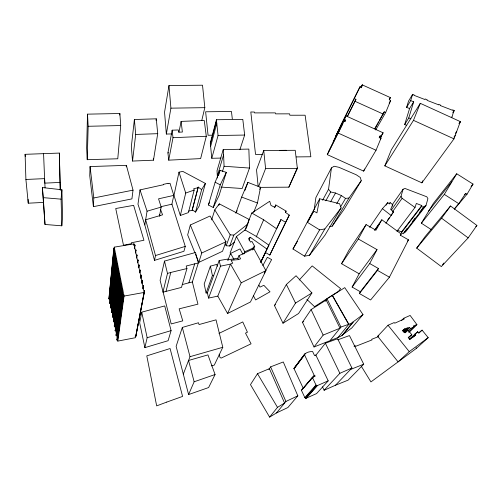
<?xml version="1.0" encoding="UTF-8"?>
<svg xmlns="http://www.w3.org/2000/svg" width="502" height="502" viewBox="0 0 502 502"><rect width="100%" height="100%" fill="white"/><g stroke="black" fill="none" stroke-linecap="round" stroke-linejoin="round"><path stroke-width="0.75" d="M87.511 114.149L86.639 148.134L87.241 159.692L117.769 158.776L120.712 125.55L119.865 113.515L87.511 114.149L88.164 126.278L87.241 159.692M90.059 166.564L89.751 175.719L93.416 206.667L131.919 198.886L133.03 190.145L126.391 165.353L90.059 166.564L93.799 197.97L93.416 206.667M61.815 225.812L61.1 199.156L61.897 189.769L42.381 187.56L44.998 224.469L61.815 225.812L62.562 216.845L61.897 189.769M119.74 115.052L119.865 113.515M109.003 298.972L113.923 249.011L114.588 248.904L109.587 298.866L109.003 298.972L108.915 298.521L113.822 248.509L114.481 248.402L114.23 247.16L133.965 243.878L134.222 245.108L134.875 244.995L134.988 245.497L134.53 248.578M114.23 247.16L109.279 297.303L109.492 298.414L108.915 298.521M109.492 298.414L114.481 248.402M188.677 211.097L192.191 210.325L198.221 187.095L201.653 189.605L195.523 212.108L192.26 209.704L198.221 187.095M192.191 210.325L192.26 209.704M109.875 303.465L114.927 254.018L115.592 253.905L110.459 303.359L109.875 303.465L114.826 253.51L115.491 253.397L114.588 248.904M109.794 303.007L110.371 302.901L115.491 253.397M110.754 307.977L115.943 259.051L116.602 258.932L111.337 307.87L110.754 307.977L115.836 258.536L116.502 258.423L115.592 253.905M126.228 166.871L126.391 165.353M110.666 307.519L111.249 307.412L116.502 258.423M111.632 312.514L116.953 264.108L117.619 263.996L112.222 312.407L111.632 312.514L116.847 263.594L117.512 263.481L116.602 258.932M111.544 312.049L112.128 311.943L117.512 263.481M134.392 119.507L131.329 146.691L132.528 161.06L153.468 160.194L157.716 133.67L156.266 118.817L134.392 119.507L135.684 134.448L132.528 161.06M112.523 317.063L117.976 269.185L118.635 269.066L113.101 316.95L112.523 317.063L117.876 268.67L118.535 268.551L117.619 263.996M112.435 316.599L113.019 316.492L118.535 268.551M113.408 321.625L118.993 274.28L119.664 274.161L113.992 321.518L113.408 321.625L118.892 273.759L119.558 273.646L118.635 269.066M113.32 321.161L113.904 321.054L119.558 273.646M114.293 326.212L120.022 279.407L120.693 279.288L114.883 326.105L114.293 326.212L119.909 278.886L120.587 278.773L119.664 274.161M114.199 325.748L114.795 325.641L120.493 279.539M115.19 330.812L121.051 284.546L121.729 284.421L115.78 330.699L115.19 330.812L120.944 284.019L121.622 283.9L120.693 279.288M115.096 330.341L115.686 330.228L121.622 283.9M116.094 335.436L122.099 289.717L122.77 289.598L116.684 335.323L116.094 335.436L121.992 289.19L122.657 289.077L121.729 284.421M116 334.966L116.583 334.859L122.657 289.077M116.991 340.074L123.141 294.906L123.806 294.781L117.581 339.954L116.991 340.074L123.034 294.379L123.705 294.26L122.77 289.598M322.617 200.21L328.54 189.279L331.445 167.888L334.137 166.256L338.913 167.298L356.251 174.778L360.348 177.539L361.233 180.707L343.883 209.61L332.186 226.189L329.594 226.49M116.903 339.597L117.493 339.49L123.705 294.26M140.29 276.803L140.56 275.259L141.219 275.14L141.332 275.654L140.667 275.774L141.633 280.361L142.292 280.241L142.399 280.762L141.74 280.875L142.712 285.494L143.371 285.374L143.478 285.895L142.813 286.014L143.792 290.639L144.45 290.52L144.563 291.041L143.898 291.16L144.168 292.44L135.465 337.695L117.807 341.109L124.069 296.073L123.806 294.781M171.885 204.283L173.805 195.397L170.015 183.286L168.12 183.701L168.007 183.33L163.47 184.334L163.577 184.705L139.995 189.9L137.975 204.195L144.802 224.959L154.522 260.362L183.939 251.276L185.263 246.394L171.91 204.182L161.042 206.655M314.164 209.742L315.896 197.562L331.445 167.888M133.739 245.428L133.965 243.878M134.417 248.082L134.875 244.995M135.458 253.021L135.923 249.965L135.27 250.078L134.329 245.603L134.988 245.497M135.672 252.795L135.923 249.965M156.034 120.367L156.266 118.817M136.488 258.034L136.971 254.96L136.318 255.072L135.377 250.58L136.029 250.473M136.713 257.771L136.971 254.96M137.655 262.282L138.031 259.967L137.366 260.086L136.425 255.574L137.071 255.468M137.761 262.791L138.031 259.967M144.802 224.959L147.061 211.198L139.995 189.9M138.282 267.158L138.533 265.633L139.192 265.52L139.085 265.006L138.426 265.119L137.479 260.588L138.132 260.475M138.709 267.302L139.085 265.006M201.766 120.524L204.822 107.666L202.519 85.215L168.979 85.528L164.549 112.184L166.344 134.047L171.74 133.934M138.809 267.811L139.192 265.52M304.482 354.732C305.68 352.297 310.054 351.475 312.602 351.507L314.522 355.541L315.814 354.989L328.201 380.836L316.555 393.599L306.276 398.155L304.865 397.647L301.42 390.267L312.351 377.328L315.319 376.029L314.214 375.383L304.482 354.732L294.003 368.587L303.377 388.592M139.757 272.366L140.146 270.063L139.493 270.176L138.533 265.633M139.863 272.881L140.146 270.063M294.003 368.587L305.084 353.703M140.811 277.455L141.219 275.14M140.786 278.735L141.332 275.654M166.344 134.047L170.912 108.162L168.979 85.528M141.878 282.532L142.292 280.241M141.846 283.812L142.399 280.762M167.925 152.884L172.148 130.187L178.379 129.968L178.649 132.195L182.383 132.039L181.115 121.396L204.251 120.486L206.297 136.268L200.631 158.607L168.722 160.157L167.925 152.884L168.685 152.853M142.8 288.443L143.371 285.374M142.907 288.957L143.478 285.895M168.722 160.157L173.002 137.705L172.148 130.187M135.226 336.553L135.816 336.44L144.45 290.52M135.816 336.44L144.563 291.041M159.41 216.299L161.198 207.081L158.55 198.83L173.805 195.397M141.746 312.169L139.663 322.78L144.877 347.635L168.101 340.701L171.088 330.63L164.719 305.919L141.746 312.169L147.149 337.708L144.877 347.635M319.692 198.792L316.919 212.879L313.744 211.072L307.28 222.242L319.605 229.847L324.85 228.95L341.103 207.91L339.572 203.693L319.692 198.792L292.992 249.005L304.545 256.177L309.489 255.292L324.97 235.174L341.103 207.91M253.673 212.371L257.451 202.984L260.569 187.265L247.869 182.402L241.657 197.066L235.802 213.168M178.982 132.095L181.115 121.396M154.522 260.362L155.501 255.543L145.649 219.788L162.573 214.825L160.408 209.121M195.523 212.108L199.118 206.171L205.406 183.456L182.803 171.389L178.982 172.173L173.956 195.422L180.325 215.49L188.388 212.597L194.167 190.076L193.734 188.677L198.158 187.735M164.493 261.09L160.107 280.329L171.188 323.934L182.759 320.866L179.158 308.837L197.945 304.162L192.354 281.998L198.34 262.954L195.491 252.493L164.493 261.09L167.492 273.439L162.93 292.183L181.479 287.414L186.945 268.551L186.211 266.016L198.34 262.954M180.325 215.49L185.721 193.044L178.982 172.173M166.055 291.229L170.768 272.46L186.945 268.551M239.893 149.684L244.662 135.063L242.799 119.394L216.456 119.733L210.294 143.026L211.775 158.281L221.043 158.08M210.382 143.936L216.557 120.675L216.456 119.733M210.589 146.615L216.776 123.442L216.557 120.675M195.473 254.188L198.792 262.383L222.518 251.276L226 241.744L210.037 216.011L190.327 224.996L187.666 234.905L194.914 252.813M248.076 223.302L249.124 219.449L219.311 203.862L214.787 209.88L211.643 219.895M211.775 158.281L218.056 135.496L216.776 123.442M453.074 112.793L454.21 110.496L452.641 109.894L452.528 110.283L440.58 105.665L440.712 105.2L438.886 104.498L438.779 104.874L427.039 100.337L427.208 99.772L425.125 98.969L424.949 99.54L413.968 95.298L414.094 94.891L412.619 94.32L408.534 101.134L406.614 107.39L409.576 108.532L413.692 101.78L410.692 100.626L406.614 107.39M407.116 228.448L403.809 232.727L405.522 231.993L425.947 205.663L427.911 198.629L426.788 196.79L404.976 188.451L403.068 189.26L392.445 204.439M425.947 205.663L424.14 206.422L423.763 207.514L403.439 233.775L401.324 232.815L421.517 206.498L421.793 205.531L416.346 203.454L414.997 207.452L396.988 231.315M391.516 209.811L401.01 196.364L403.068 189.26M401.324 232.815L401.594 231.886L421.793 205.531M220.836 187.077L242.171 188.501L249.488 168.057L248.854 149.088L223.214 149.615L217.015 170.755L217.454 178.047M208.393 204.992L215.145 182.213L220.064 170.36L226.314 172.362L219.079 195.447L213.243 207.502L208.393 204.992L209.572 202.13M217.372 175.838L223.603 154.867L223.214 149.615M218.495 175.6L220.064 170.36M406.758 125.381L404.675 124.578L409.576 108.532M404.675 124.578L408.766 117.957L413.692 101.78M222.505 171.414L224.074 166.262L223.603 154.867M182.264 284.584L188.903 282.808L194.726 263.788M410.692 100.626L412.619 94.32M213.243 207.502L220.246 184.843L226.314 172.362M198.792 262.383L201.748 253.008L190.327 224.996M218.853 205.305L219.311 203.862M211.505 365.902L214.298 365.092L222.794 347.29L216.029 319.843L199.049 324.556L198.478 322.748L182.314 327.436L176.127 346.349L188.595 394.559L208.612 387.557L215.069 374.536L207.953 354.895L188.551 360.474L194.136 381.777L188.595 394.559M455.327 135.233L460.353 121.628L420.293 103.33L391.328 149.828L384.808 165.873L421.868 182.847L453.984 138.853L455.327 135.233L453.946 137.128M217.266 266.273L216.826 264.378L210.382 266.167L204.176 284.032L206.096 293.03L207.376 292.854L219.161 260.544L227.958 259.063L228.14 259.829L237.735 258.197L238.437 259.603L240.596 258.806L238.958 255.706L253.805 248.565L265.922 270.66L250.429 302.009L227.575 313.499L217.818 296.111L230.512 264.108L232.715 263.13L231.089 260.293L238.437 259.603M206.096 293.03L212.421 275.516L210.382 266.167M244.963 190.352L247.869 182.402M234.49 242.202L229.715 245.999L226.189 245.748L230.205 234.836L214.787 209.88M217.818 296.111L208.556 298.1L220.472 266.173L219.161 260.544M259.804 187.371L288.87 187.158L297.372 168.49L295.232 150.305L263.738 150.506L256.528 169.827L258.172 186.618M229.715 245.999L233.825 235.099L247.888 223.999M421.868 182.847L422.646 180.802M285.456 212.503L286.115 211.11L275.767 204.967L274.864 207.345L270.998 205.425L269.706 201.277L251.772 213.03L244.8 230.512M183.312 374.128L190.013 356.677L182.314 327.436M260.733 262.163L268.871 245.139L256.447 236.461L245.02 229.954L236.429 236.53L230.117 252.933L230.826 254.232M227.814 260.519L230.543 253.447L240 248.929L242.886 254.2M258.53 186.656L265.589 168.584L263.738 150.506M259.722 189.411L260.569 187.265M420.293 103.33L413.485 120.342L384.808 165.873M245.949 228.849L247.335 225.385M379.161 137.918L380.328 135.923L381.012 136.588L383.108 132.804L346.016 115.899L334.972 137.95L333.177 141.846L333.704 142.072M237.779 258.599L238.958 255.706M346.016 115.899L327.291 154.622L363.649 171.126L376.042 150.236L381.118 137.931L379.299 137.102L379.719 136.086L380.171 136.287L380.328 135.923M360.863 87.687L362.268 84.882L390.355 97.595L389.401 99.885L390.681 100.463L385.687 112.473L384.268 111.833L374.931 128.888M363.649 171.126L364.534 168.992M249.074 240.125L250.266 237.283L266.913 249.017M243.884 253.943L244.794 251.778L253.466 247.894L253.083 247.197L254.727 246.463L251.954 241.449L250.517 242.089L248.559 238.55L250.266 237.283M236.536 212.064L237.107 210.708M256.215 237.007L263.65 219.782L251.772 213.03M252.556 249.983L253.466 247.894M253.504 249.249L254.727 246.463M343.048 123.228L342.333 124.86L341.234 124.358L335.851 135.904L360.097 86.62L361.271 87.153L362.268 84.882M344.039 121.509L344.88 119.796L345.571 120.103L344.924 121.572L343.682 120.969L338.128 133.043L376.042 150.236M347.29 116.715L355.918 99.346L354.475 98.687M227.575 313.499L241.224 282.814L265.922 270.66M274.519 207.784L275.767 204.967M344.88 119.796L344.723 120.141L344.177 119.903M297.303 167.869L288.87 187.158M261.322 261.165L280.944 219.537L285.657 222.33L269.794 255.047L265.445 252.456L260.689 262.42M280.944 219.537L276.577 228.774L263.65 219.782M286.115 211.11L285.337 212.283L289.259 215.094L269.794 255.047M369.616 227.375L382.411 208.681L387.801 202.651L389.169 203.781L390.173 202.657L392.846 204.872L390.606 209.372L393.568 211.831L385.887 223.252M285.657 222.33L289.259 215.094M341.234 124.358L360.097 86.62M328.521 151.83L339.396 130.169M327.291 154.622L342.126 125.28M361.164 87.8L362.569 85.001M344.88 121.478L345.571 120.103M347.252 116.558L355.918 99.346M374.699 229.979L381.846 219.769L401.186 233.976L400.508 235.294L408.496 239.843L389.414 277.198L370.62 299.976L359.413 293.532L377.479 270.371L378.42 268.507L369.71 263.537L352.134 287.069L360.317 291.756L378.42 268.507M359.413 293.532L360.317 291.756M369.71 263.537L377.015 249.626L358.309 238.983L341.561 263.738L359.15 273.785L377.015 249.626M352.134 287.069L359.15 273.785M308.272 221.294L313.744 211.072M381.846 219.769L375.979 230.211L366.102 224.607L349.047 249.99L341.561 263.738M264.272 273.257L271.632 259.584L267.346 257.306L262.91 265.495M358.309 238.983L366.102 224.607M325.817 200.806L330.674 191.965L328.54 189.279M330.58 201.835L335.524 193.019L341.398 195.585L345.545 198.397L348.984 198.02L361.233 180.707M389.219 99.616L390.355 97.595M274.45 305.53L286.385 284.477L296.048 275.742L311.918 292.955L298.571 313.512L282.99 323.213L274.45 305.53L275.46 304.614M374.724 128.663L377.015 124.628M377.78 123.279L378.539 121.93M379.305 120.587L384.268 111.833M389.132 103.192L390.681 100.463M375.716 129.962L385.687 112.473M304.545 256.177L319.605 229.847M297.441 241.299L292.992 249.005M336.729 203.68L341.398 195.585M309.489 255.292L324.85 228.95M379.393 137.617L380.171 136.287M379.958 137.812L380.867 136.167M380.365 137.485L383.108 132.804M380.234 137.918L381.012 136.588M380.34 139.255L381.118 137.931M340.802 206.441L345.545 198.397M431.174 229.552L421.373 223.195L444.308 194.387L456.732 173.774L473.028 184.09L467.011 194.205L454.398 209.139M421.373 223.195L433.333 203.467L456.732 173.774M332.186 226.189L348.984 198.02M201.653 189.605L205.406 183.456M282.99 323.213L295.521 303.07L311.918 292.955M269.612 417.118L277.487 407.354L284.59 403.075L269.405 368.675L257.501 373.689L250.479 384.62L269.612 417.118L276.464 412.964L287.897 407.524L297.83 395.827L283.279 361.967L270.616 366.868L268.884 369.447M467.011 194.205L465.712 193.37L458.753 203.674L454.279 208.976M302.493 322.278L311.096 309.583L326.162 300.02L340.017 328.195L323.144 335.098L314.02 346.976L302.493 322.278L303.76 321.468M386.057 205.192L387.801 202.651M389.295 203.925L390.173 202.657M452.961 112.304L454.21 110.496M374.718 230.38L379.612 223.409M391.955 206.134L392.846 204.872M325.296 301.256L327.028 298.784L332.424 295.358L348.852 324.261L337.959 337.545L314.02 346.976M476.9 225.442L468.159 237.873L441.333 266.575L416.679 248.126L425.2 236.498L450.526 205.996L476.9 225.442L475.833 226.59M442.576 264.811L443.824 263.048M392.57 211.7L402.102 198.303L401.01 196.364M387.324 220.579L389.552 217.46M391.34 214.956L393.568 211.831M459.443 122.896L460.353 121.628M458.922 123.705L460.284 121.804M455.352 133.331L456.732 131.424M416.679 248.126L441.597 218.213L450.526 205.996M294.072 368.192L304.764 353.96M294.021 368.794L304.507 354.945M400.238 235.218L401.186 233.976M412.318 221.721L415.154 218.05M419.408 212.541L424.14 206.422M428.576 211.06L451.794 181.699M315.407 355.792L325.39 343.236L337.62 338.737L351.927 368.004L335.543 385.197L324.116 390.267L322.485 386.835M407.524 241.067L408.496 239.843M330.335 340.249L340.946 327.04L348.852 324.261M297.83 395.827L285.92 401.462L276.464 412.964L276.263 412.5M337.959 337.545L342.138 335.505L352.875 322.058L362.996 314.578L344.748 287.633L332.299 295.54L348.714 324.43L353.038 322.334L352.875 322.058M342.138 335.505L353.038 322.334M362.996 314.578L351.77 327.975L341.975 335.242M471.033 186.468L473.028 184.09M464.708 194.563L465.712 193.37M303.208 388.404L314.214 375.383M313.06 377.015L301.42 390.267M312.388 377.95L314.39 375.584M304.865 397.647L315.996 385.021L312.351 377.328M305.197 397.973L316.342 385.36L317.477 385.549L328.201 380.836M305.398 398.086L316.555 385.48M305.831 398.205L317.013 385.605M306.276 398.155L317.477 385.549M299.23 280.003L312.181 265.891L340.601 288.637L338.492 291.304L314.534 306.659L306.86 299.387M324.116 390.267L339.867 373.306L351.927 368.004M409.274 339.289L417.683 331.74L418.593 332.857L422.082 330.134L428.2 337.658L409.249 351.626L398.092 361.879L377.661 336.284L388.033 325.24L394.208 322.554L394.741 323.213L404.254 318.946L403.708 318.274L401.544 320.514M337.771 339.804L349.448 335.581L363.73 364.207L348.093 380.146L335.543 385.197M402.541 331.038L404.725 328.854L409.576 327.499L410.441 328.565L413.811 326.871L413.309 325.993L416.88 324.556L410.128 315.438L403.708 318.274M403.413 331.659L407.254 327.837M403.765 332.104L407.611 328.283M404.606 332.418L409.576 327.499M405.29 332.788L408.044 330.071L411.791 334.708L408.446 337.921M408.226 330.749L410.441 328.565M408.785 331.791L413.811 326.871M408.772 332.299L416.804 324.443M409.381 331.885L416.88 324.556M409.764 339.302L413.159 336.064M415.989 333.366L417.683 331.74M413.441 337.043L415.694 334.903L414.89 333.924M418.812 333.228L422.082 330.134M361.271 366.184L370.94 381.915L416.534 348.262L428.2 337.658M415.694 334.903L409.852 339.465L408.233 337.463L411.791 334.708M404.725 328.854L402.686 330.435L404.556 332.757L408.044 330.071M201.748 253.008L226 241.744M218.966 333.397L242.761 321.939L247.436 332.205L245.503 333.121L251.069 343.826L221.075 358.127L219.882 357.267L219.205 354.217M377.661 336.284L378.828 335.769M350.54 369.466L363.73 364.207M353.992 346.229L355.328 345.709L355.604 346.349L371.988 339.923L371.681 339.296L378.069 336.792M185.721 193.044L194.167 190.076M194.136 381.777L215.069 374.536M185.263 246.394L155.501 255.543M167.492 273.439L170.768 272.46M147.149 337.708L171.088 330.63M147.061 211.198L161.198 207.081M190.013 356.677L222.794 347.29M188.903 282.808L192.354 281.998M220.472 266.173L230.512 264.108L241.224 282.814M93.799 197.97L133.03 190.145M135.138 336.089L135.716 335.976M124.069 296.073L144.168 292.44M140.259 270.578L139.6 270.691L140.56 275.259M212.421 275.516L213.764 275.341M60.309 189.863L59.336 153.079L25.1 154.321L25.903 179.465L28.25 203.191L43.699 202.413M25.903 179.465L44.603 178.63L45.067 187.811M59.336 153.079L60.033 182.427L44.785 183.13L43.567 153.599M173.002 137.705L206.297 136.268M135.684 134.448L157.716 133.67M88.164 126.278L120.712 125.55M212.264 135.189L208.066 135.264L205.632 111.789L231.447 111.463L232.307 118.842M218.056 135.496L244.662 135.063M170.912 108.162L204.822 107.666M296.287 156.919L310.857 156.756L305.122 115.215L289.823 115.24L289.641 113.847L275.542 113.866L275.416 112.881L254.552 112.906L254.458 112.059L250.812 111.984L255.531 154.428L262.508 154.352M286.222 150.305L279.878 150.368M265.589 168.584L297.372 168.49M224.074 166.262L249.488 168.057M230.205 234.836L233.825 235.099M42.381 187.56L43.247 197.65L61.1 199.156M330.674 191.965L335.524 193.019M451.267 117.004L451.982 117.267L453.595 111.475L453.908 111.595M241.657 197.066L257.451 202.984M397.195 230.217L401.594 231.886M408.766 117.957L410.881 118.773M355.052 101.316L383.315 114.117M421.517 206.498L423.763 207.514M413.485 120.342L453.984 138.853M220.246 184.843L215.145 182.213M377.479 270.371L389.414 277.198M444.308 194.387L458.753 203.674M402.102 198.303L414.997 207.452M468.159 237.873L441.597 218.213M382.411 208.681L391.347 215.628M315.996 385.021L316.342 385.36M409.249 351.626L388.033 325.24M416.039 347.648L416.534 348.262M224.971 243.765L226.189 245.748M257.501 373.689L277.487 407.354M230.543 253.447L234.001 259.421M244.794 251.778L236.429 236.53M258.932 285.18L259.992 287.106L263.851 285.312L270.007 291.787L255.637 299.932L253.403 295.816M295.521 303.07L286.385 284.477M327.028 298.784L340.946 327.04M339.867 373.306L325.39 343.236M311.096 309.583L323.144 335.098M270.616 366.868L285.92 401.462M159.391 214.373L159.931 215.785M207.376 292.854L208.556 298.1M119.909 278.886L120.022 279.407M113.822 248.509L113.923 249.011M115.836 258.536L115.943 259.051M116.847 263.594L116.953 264.108M120.944 284.019L121.051 284.546M121.992 289.19L122.099 289.717M123.034 294.379L123.141 294.906M117.876 268.67L117.976 269.185M118.892 273.759L118.993 274.28M114.826 253.51L114.927 254.018M110.459 303.359L111.249 307.412M111.337 307.87L112.128 311.943M112.222 312.407L113.019 316.492M113.101 316.95L113.904 321.054M113.992 321.518L114.795 325.641M114.883 326.105L115.686 330.228M116.684 335.323L117.493 339.49M115.78 330.699L116.583 334.859M117.581 339.954L117.807 341.109M109.587 298.866L110.371 302.901M25.1 154.321L25.32 156.63M153.33 158.688L153.468 160.194M43.247 197.65L44.998 224.469M28.125 199.332L28.25 203.191M60.033 182.427L60.253 190.214M166.752 402.089L156.668 405.88L146.791 355.868L170.078 348.532L182.584 396.411L166.752 402.089M126.68 244.643L123.498 245.252L115.73 208.518L133.632 205.349L143.93 240.251L131.273 242.799L131.524 243.646L126.68 244.643"/></g></svg>
